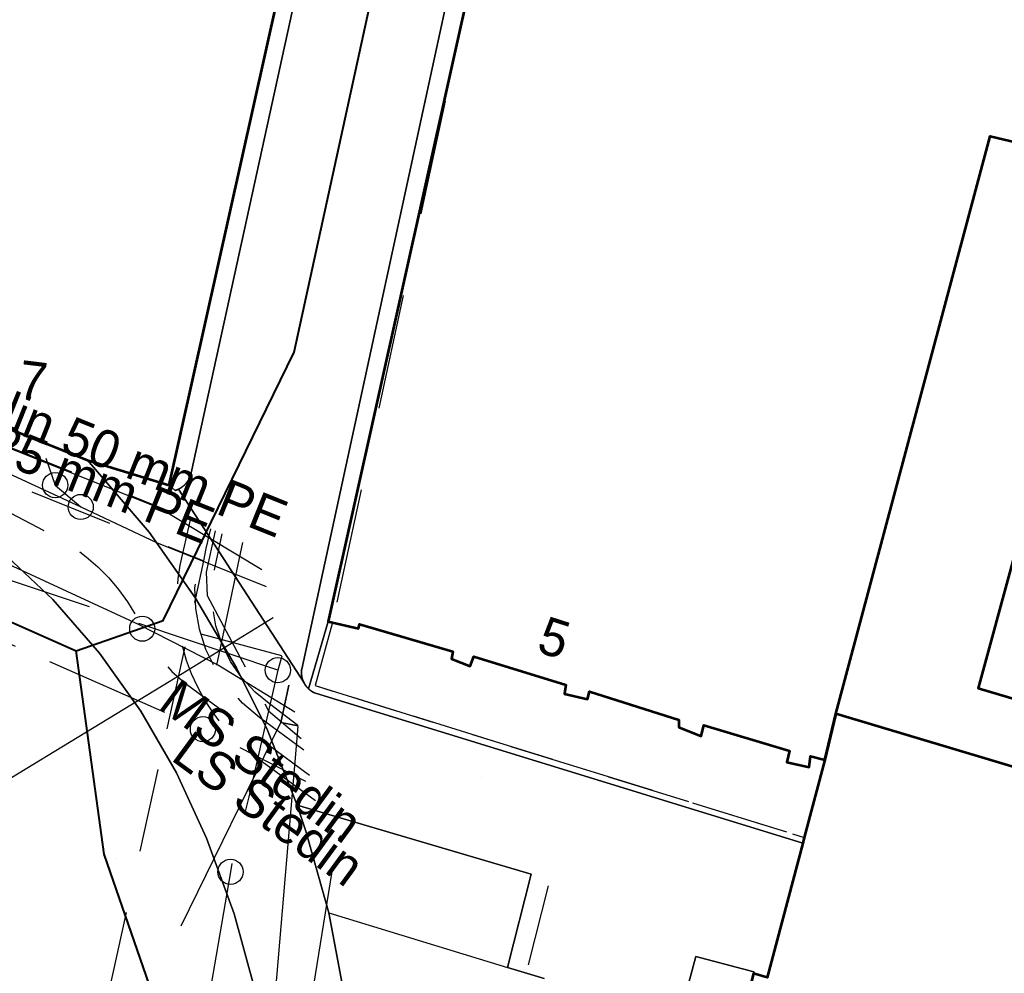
# Model space of a CAD drawing. Header units: metres. Extents: x 0 to 105485, y 0 to 425721.
# Drawn here: x 104958.32 to 104981.85, y 425333.85 to 425356.65 of the extents above; entities that cross this region are included whole.
import ezdxf
from ezdxf.enums import TextEntityAlignment as Align

# ---------------------------------------------------------------- set-up
doc = ezdxf.new("R2010")
doc.units = ezdxf.units.M
doc.header["$MEASUREMENT"] = 0
for name, pattern in [('IE-TERREINAFSCHEIDING_KUNSTMATIG-SO', [11, 4, -1, 4, -2]), ('KG-PERCEEL-SO', [19, 5.5, -4, 5.5, -4]), ('KL-GAS_LD-SO', [13, 4, -2, 4, -3]), ('KL-LS-SO', [13, 4, -2, 4, -3]), ('KL-MS-SO', [13, 4, -2, 4, -3]), ('KL-TELECOM-SO', [9, 7, -2]), ('KL-WATER-SO', [9.5, 7, -2.5]), ('RI-GWA-SO', [18.45, 6, -1.8, 1.75, -1.8, 1.75, -1.8, 1.75, -1.8])]:
    doc.linetypes.add(name, pattern=pattern)
for name, color, linetype, lineweight in [('B-OI-KL-DATA_HULPSTUK-S', 90, 'Continuous', 18), ('B-OI-KL-DATA_MANTELBUIS-G', 90, 'Continuous', 18), ('B-OI-KL-DATA_TELECOM-G', 90, 'KL-TELECOM-SO', 18), ('B-OI-KL-ET_HULPSTUK-S', 10, 'Continuous', 18), ('B-OI-KL-ET_LS-G', 190, 'KL-LS-SO', 18), ('B-OI-KL-ET_LS-T', 190, 'KL-LS-SO', 18), ('B-OI-KL-ET_MS-G', 130, 'KL-MS-SO', 18), ('B-OI-KL-ET_MS-T', 130, 'KL-MS-SO', 18), ('B-OI-KL-GAS_LD-G', 50, 'KL-GAS_LD-SO', 18), ('B-OI-KL-GAS_LD-T', 50, 'KL-GAS_LD-SO', 18), ('B-OI-KL-WATER_HULPSTUK-S', 170, 'Continuous', 18), ('B-OI-KL-WATER_TRANSPORTLEIDING-G', 170, 'KL-WATER-SO', 18), ('B-OI-RI-GWA_RIOOLLEIDING-G', 30, 'RI-GWA-SO', 18), ('B-OI-RI-GWA_RIOOLPUT-S', 30, 'Continuous', 18), ('B-XX-IE-MEUBILAIR-G', 7, 'Continuous', 18), ('B-XX-IE-TERREINAFSCHEIDING_KUNSTMATIG_HEKWERK-G', 20, 'IE-TERREINAFSCHEIDING_KUNSTMATIG-SO', 18), ('B-XX-KG-GRENS_PERCEEL-G', 150, 'KG-PERCEEL-SO', 18), ('B-XX-OG-BEBOUWING-G', 7, 'Continuous', 35), ('B-XX-OG-BEBOUWING_HUISNUMMER-T', 7, 'Continuous', 18), ('B-XX-OG-TERREIN_ERF-G', 7, 'Continuous', 18), ('B-XX-VH-GESLOTENVERHARDING_BETON-G', 10, 'Continuous', 18), ('B-XX-VH-OPENVERHARDING-G', 90, 'Continuous', 18), ('B-XX-VH-OPENVERHARDING_SIERBESTRATING-G', 90, 'Continuous', 18), ('B-XX-VH-OPENVERHARDING_STRAATBAKSTEEN-G', 90, 'Continuous', 18), ('B-XX-VH-OPENVERHARDING_TEGEL-G', 90, 'Continuous', 18), ('B-XX-VW-MARKERING-G', 7, 'Continuous', 18)]:
    doc.layers.add(name, color=color, linetype=linetype, lineweight=lineweight)
doc.layers.add('GIS-WEGVAKKEN', color=2, linetype='Continuous')

msp = doc.modelspace()

# ---------------------------------------------------------------- linework, layer by layer
at = {"layer": 'B-OI-KL-DATA_HULPSTUK-S'}
for centre in [(104959.17, 425345.52), (104959.17, 425345.52), (104959.78, 425345)]:
    msp.add_circle(centre, 0.3, dxfattribs=at)
at = {"layer": 'B-OI-KL-DATA_MANTELBUIS-G', "ltscale": 0.5, "flags": 128}
for points in [[(104899.33, 425371.72), (104900.98, 425371), (104906.94, 425368.4), (104916.6, 425364.18), (104918.8, 425363.25), (104926.62, 425359.95), (104939.84, 425353.37), (104940.24, 425353.17), (104954.65, 425347.38), (104959.78, 425345), (104961.59, 425344.15), (104964.21, 425343.1)], [(104900.96, 425371.02), (104900.98, 425371), (104901.12, 425370.86), (104906.17, 425367.3), (104908.3, 425365.8), (104916.14, 425362.75), (104926.21, 425358.19), (104939.29, 425352.31), (104961.15, 425342.2), (104963.07, 425341.22), (104964.9, 425340.1)], [(104961.66, 425344.97), (104952.2, 425348.75)], [(104958.95, 425346.17), (104959.17, 425345.52)], [(104959.17, 425345.52), (104959.78, 425345)], [(104964.11, 425343.5), (104961.66, 425344.97)], [(104964.38, 425342.35), (104961.89, 425340.82)], [(104961.89, 425340.82), (104955.92, 425337.19)], [(104961.89, 425340.82), (104955.92, 425337.19)], [(104964.75, 425340.74), (104964.56, 425339.85)], [(104962.18, 425334.99), (104964.56, 425339.85)], [(104964.56, 425339.85), (104964.98, 425339.77)], [(104962.25, 425306.06), (104962.83, 425313.58), (104963.52, 425322.6), (104964.98, 425339.75)]]:
    msp.add_lwpolyline(points, dxfattribs=at)
at = {"layer": 'B-OI-KL-DATA_TELECOM-G', "ltscale": 0.5, "flags": 128}
for points in [[(104962.99, 425344.43), (104962.78, 425343.44), (104962.8, 425342.88), (104964.27, 425340.13), (104965.05, 425339.47)], [(104962.99, 425344.43), (104962.78, 425343.44), (104962.8, 425342.88), (104964.27, 425340.13), (104965.05, 425339.47)], [(104964.97, 425339.78), (104964.32, 425340.27), (104963.95, 425340.57), (104963.63, 425340.92), (104963.36, 425341.31), (104963.16, 425341.72), (104963.01, 425342.16), (104962.93, 425342.61), (104962.92, 425343.06), (104962.98, 425343.5), (104963.16, 425344.36)], [(104964.75, 425340.74), (104964.56, 425339.85), (104964.98, 425339.77)], [(104964.75, 425340.74), (104964.56, 425339.85), (104964.98, 425339.77)], [(104964.98, 425339.77), (104964.56, 425339.85), (104964.75, 425340.74)], [(104964.75, 425340.74), (104964.56, 425339.85), (104964.98, 425339.77)], [(104964.75, 425340.74), (104964.56, 425339.85), (104964.98, 425339.77)], [(104964.75, 425340.74), (104964.56, 425339.85), (104964.98, 425339.77)], [(104964.75, 425340.74), (104964.56, 425339.85), (104964.98, 425339.77)], [(104964.75, 425340.74), (104964.56, 425339.85), (104964.98, 425339.77)], [(104964.75, 425340.74), (104964.56, 425339.85), (104964.98, 425339.77)]]:
    msp.add_lwpolyline(points, dxfattribs=at)
at = {"layer": 'B-OI-KL-ET_HULPSTUK-S'}
msp.add_circle((104961.25, 425342.09), 0.3, dxfattribs=at)
at = {"layer": 'B-OI-KL-ET_LS-G', "ltscale": 0.5, "flags": 128}
for points in [[(104910.02, 425367.14), (104910.3, 425366.82), (104910.62, 425366.52), (104910.96, 425366.24), (104911.32, 425365.99), (104911.71, 425365.77), (104912.1, 425365.59), (104923.69, 425360.66), (104940.07, 425353.68), (104946.5, 425350.44), (104955, 425346.48), (104959.31, 425344.22), (104959.62, 425344.03), (104959.91, 425343.81), (104960.19, 425343.57), (104960.45, 425343.31), (104960.68, 425343.03), (104960.9, 425342.73), (104961.09, 425342.42), (104961.25, 425342.09), (104961.44, 425341.72), (104961.68, 425341.38), (104961.96, 425341.07), (104962.28, 425340.79), (104965.25, 425338.59)], [(104965.39, 425337.98), (104964.12, 425338.91), (104963.85, 425339.12), (104963.59, 425339.35), (104963.35, 425339.59), (104963.12, 425339.85), (104962.92, 425340.12), (104962.73, 425340.41), (104962.57, 425340.71), (104962.43, 425341.01), (104962.31, 425341.33), (104962.22, 425341.65), (104962.15, 425341.97), (104962.1, 425342.3), (104962.08, 425342.63), (104962.08, 425342.96), (104962.11, 425343.28), (104962.16, 425343.61), (104962.4, 425344.69)]]:
    msp.add_lwpolyline(points, dxfattribs=at)
at = {"layer": 'B-OI-KL-ET_MS-G', "ltscale": 0.5, "flags": 128}
msp.add_lwpolyline([(104965.11, 425339.19), (104964.05, 425339.97), (104963.65, 425340.31), (104963.29, 425340.7), (104963, 425341.13), (104962.77, 425341.59), (104962.62, 425342.08), (104962.53, 425342.57), (104962.51, 425343.07), (104962.58, 425343.57), (104962.78, 425344.52)], dxfattribs=at)
at = {"layer": 'B-OI-KL-GAS_LD-G', "ltscale": 0.5, "flags": 128}
for points in [[(104951.19, 425349.49), (104950.79, 425348.5), (104962.72, 425343.71)], [(104955.14, 425347.8), (104955.08, 425347.64), (104961.92, 425344.89)], [(104962.78, 425344.01), (104962.89, 425344.48)], [(104962.51, 425342.72), (104962.72, 425343.71), (104962.78, 425344.01)], [(104951.44, 425292.33), (104955.06, 425308.81), (104955.4, 425310.35), (104955.71, 425311.77), (104956.02, 425313.17), (104956.3, 425314.44), (104956.74, 425316.46), (104957.29, 425318.98), (104957.5, 425319.94), (104960.11, 425331.79), (104960.28, 425332.59), (104962.36, 425342.04), (104962.51, 425342.72)], [(104964.59, 425341.44), (104962.36, 425342.04)]]:
    msp.add_lwpolyline(points, dxfattribs=at)
at = {"layer": 'B-OI-KL-WATER_HULPSTUK-S'}
for centre in [(104964.49, 425341.1), (104963.36, 425336.28)]:
    msp.add_circle(centre, 0.3, dxfattribs=at)
at = {"layer": 'B-OI-KL-WATER_TRANSPORTLEIDING-G', "ltscale": 0.5, "flags": 128}
for points in [[(104964.49, 425341.1), (104957.31, 425343.51), (104955.79, 425344.01), (104946.48, 425348.16), (104946.39, 425348.2), (104946.21, 425348.28), (104932.28, 425354.49), (104931.15, 425355), (104921.63, 425359.23), (104917.03, 425361.29), (104911.18, 425363.9)], [(104964.59, 425341.43), (104964.49, 425341.1)], [(104964.49, 425341.1), (104963.8, 425338.07), (104963.42, 425336.62), (104963.36, 425336.28), (104962.06, 425328.75), (104961.74, 425326.25), (104960.5, 425316.82), (104958.98, 425305.32), (104957.45, 425294.77), (104957.22, 425292.89)]]:
    msp.add_lwpolyline(points, dxfattribs=at)
at = {"layer": 'B-OI-RI-GWA_RIOOLLEIDING-G', "ltscale": 0.5, "flags": 128}
for points in [[(104961.79, 425340.09), (104932.44, 425353.04)], [(104963.65, 425344.15), (104962.91, 425340.67)], [(104965.16, 425338.44), (104963.59, 425339.24)], [(104965.78, 425336.29), (104958.62, 425291.6)]]:
    msp.add_lwpolyline(points, dxfattribs=at)
at = {"layer": 'B-OI-RI-GWA_RIOOLPUT-S'}
msp.add_circle((104962.7, 425339.69), 0.3, dxfattribs=at)
at = {"layer": 'B-XX-IE-MEUBILAIR-G', "color": 0, "true_color": 0x604a38}
for points in [[(104964.759, 425348.262, 2.794), (104964.759, 425348.262, 5.794)], [(104959.571, 425346.198, 2.886), (104959.571, 425346.198, 4.386)], [(104963.156, 425344.78, 2.857), (104963.156, 425344.78, 4.357)], [(104962.698, 425339.694, 2.927), (104962.698, 425339.694, 4.427)], [(104964.937, 425339.5, 2.889), (104964.937, 425339.5, 5.889)], [(104969.366, 425338.523, 2.889), (104969.366, 425338.523, 4.389)], [(104966.054, 425337.987, 2.898), (104966.054, 425337.987, 4.398)], [(104960.61, 425336.599, 3.074), (104960.61, 425336.599, 4.574)], [(104970.959, 425335.946, 2.928), (104970.959, 425335.946, 5.928)], [(104970.485, 425334.057, 2.979), (104970.485, 425334.057, 5.979)]]:
    msp.add_polyline3d(points, dxfattribs=at)
at = {"layer": 'B-XX-IE-TERREINAFSCHEIDING_KUNSTMATIG_HEKWERK-G', "ltscale": 0.5, "flags": 128}
for points in [[(104965.796, 425342.238), (104965.387, 425340.729), (104977.071, 425337.102)], [(104970.485, 425334.057), (104970.959, 425335.946)]]:
    msp.add_lwpolyline(points, dxfattribs=at)
at = {"layer": 'B-XX-IE-TERREINAFSCHEIDING_KUNSTMATIG_HEKWERK-G', "color": 0, "ltscale": 0.5, "true_color": 0x8c7868}
for points in [[(104965.796, 425342.238, 2.921), (104965.387, 425340.729, 2.917), (104967.724, 425340.004, 2.911), (104970.061, 425339.278, 2.897), (104972.397, 425338.553, 2.902), (104974.734, 425337.827, 2.914), (104977.071, 425337.102, 2.902)], [(104970.485, 425334.057, 2.979), (104970.959, 425335.946, 2.928)]]:
    msp.add_polyline3d(points, dxfattribs=at)
at = {"layer": 'B-XX-KG-GRENS_PERCEEL-G', "ltscale": 0.5, "flags": 128}
for points in [[(104954.947, 425348.125), (104959.941, 425346.118), (104961.894, 425345.519), (104965.923, 425363.611), (104969.679, 425381.14)], [(104970.499, 425363.98), (104965.796, 425342.238), (104966.421, 425342.092), (104966.445, 425342.196), (104968.671, 425341.547), (104968.64, 425341.369), (104969.086, 425341.191), (104969.176, 425341.423), (104971.373, 425340.745), (104971.341, 425340.537), (104971.894, 425340.408), (104971.937, 425340.59), (104974.074, 425339.913), (104974.072, 425339.734), (104974.605, 425339.52), (104974.668, 425339.788), (104976.716, 425339.171), (104976.654, 425338.903), (104977.188, 425338.779), (104977.221, 425339.046), (104977.563, 425338.955)], [(104977.827, 425340.052), (104981.514, 425353.86), (104988.111, 425352.468)], [(104977.563, 425338.955), (104977.827, 425340.052)], [(104977.563, 425338.955), (104976.183, 425333.757), (104975.856, 425333.85), (104973.777, 425325.713), (104972.245, 425324.478), (104972.097, 425324.569), (104971.417, 425322.194), (104971.744, 425322.071), (104972.441, 425320.367), (104972.348, 425320.01)]]:
    msp.add_lwpolyline(points, dxfattribs=at)
at = {"layer": 'B-XX-OG-BEBOUWING-G', "ltscale": 0.5}
msp.add_lwpolyline([(104960.562, 425381.283), (104954.947, 425348.125), (104959.941, 425346.118), (104961.894, 425345.519), (104965.923, 425363.611), (104969.679, 425381.14), (104963.523, 425381.889), (104963.424, 425380.967)], close=True, dxfattribs=at)
for points in [[(104969.763, 425360.563), (104965.695, 425342.262), (104965.796, 425342.238), (104966.421, 425342.092), (104966.445, 425342.196), (104968.671, 425341.547), (104968.64, 425341.369), (104969.088, 425341.195), (104969.176, 425341.423), (104971.373, 425340.745), (104971.341, 425340.537), (104971.894, 425340.408), (104971.937, 425340.59), (104974.074, 425339.913), (104974.072, 425339.734), (104974.605, 425339.52), (104974.668, 425339.788), (104976.716, 425339.171), (104976.654, 425338.903), (104977.188, 425338.779), (104977.221, 425339.046), (104977.563, 425338.955), (104977.827, 425340.052), (104981.514, 425353.86), (104986.111, 425352.767)], [(104982.895, 425346.779), (104981.228, 425340.672), (104982.89, 425340.178)], [(104982.487, 425338.664), (104977.827, 425340.052), (104977.563, 425338.955), (104977.071, 425337.102), (104977.035, 425336.965), (104976.183, 425333.757), (104975.856, 425333.85), (104973.777, 425325.713), (104972.245, 425324.478), (104972.097, 425324.569), (104971.417, 425322.194), (104971.744, 425322.071), (104972.441, 425320.367), (104972.357, 425320.045), (104972.348, 425320.01), (104979.264, 425317.973), (104979.552, 425317.888), (104979.778, 425318.652), (104983.579, 425317.69)]]:
    msp.add_lwpolyline(points, dxfattribs=at)
at = {"layer": 'B-XX-OG-TERREIN_ERF-G', "ltscale": 0.5}
for points in [[(104986.111, 425352.767), (104981.514, 425353.86), (104977.827, 425340.052), (104982.487, 425338.664)], [(104982.89, 425340.178), (104981.228, 425340.672), (104982.895, 425346.779)]]:
    msp.add_lwpolyline(points, dxfattribs=at)
at = {"layer": 'B-XX-VH-GESLOTENVERHARDING_BETON-G', "ltscale": 0.5}
msp.add_lwpolyline([(104975.856, 425333.85), (104975.866, 425333.89), (104974.478, 425334.256), (104972.923, 425328.431), (104972.808, 425328.333), (104972.315, 425326.5), (104972.382, 425326.38), (104970.82, 425320.452), (104972.357, 425320.045), (104972.441, 425320.367), (104971.744, 425322.071), (104971.417, 425322.194), (104972.097, 425324.569), (104972.245, 425324.478), (104973.777, 425325.713)], close=True, dxfattribs=at)
at = {"layer": 'B-XX-VH-OPENVERHARDING-G', "ltscale": 0.5}
for points in [[(104965.923, 425363.611), (104961.894, 425345.519), (104962.041, 425345.395), (104962.041, 425345.395), (104962.042, 425345.395), (104962.043, 425345.395), (104962.043, 425345.396), (104962.044, 425345.396), (104962.045, 425345.396), (104962.046, 425345.397), (104962.047, 425345.397), (104962.048, 425345.397), (104962.048, 425345.397), (104962.049, 425345.398), (104962.05, 425345.398), (104962.051, 425345.398), (104962.052, 425345.398), (104962.053, 425345.399), (104962.053, 425345.399), (104962.054, 425345.399), (104962.055, 425345.399), (104962.056, 425345.4), (104962.057, 425345.4), (104962.057, 425345.4), (104962.058, 425345.401), (104962.059, 425345.401), (104962.06, 425345.401), (104962.061, 425345.401), (104962.062, 425345.402), (104962.062, 425345.402), (104962.063, 425345.402), (104962.064, 425345.403), (104962.065, 425345.403), (104962.066, 425345.403), (104962.066, 425345.403), (104962.067, 425345.404), (104962.068, 425345.404), (104962.069, 425345.404), (104962.07, 425345.405), (104962.07, 425345.405), (104962.071, 425345.405), (104962.072, 425345.405), (104962.073, 425345.406), (104962.074, 425345.406), (104962.074, 425345.406), (104962.075, 425345.407), (104962.076, 425345.407), (104962.077, 425345.407), (104962.078, 425345.408), (104962.078, 425345.408), (104962.079, 425345.408), (104962.08, 425345.409), (104962.081, 425345.409), (104962.082, 425345.409), (104962.082, 425345.41), (104962.083, 425345.41), (104962.084, 425345.41), (104962.085, 425345.411), (104962.086, 425345.411), (104962.086, 425345.411), (104962.087, 425345.412), (104962.088, 425345.412), (104962.089, 425345.412), (104962.09, 425345.413), (104962.09, 425345.413), (104962.091, 425345.413), (104962.092, 425345.414), (104962.093, 425345.414), (104962.094, 425345.414), (104962.094, 425345.415), (104962.095, 425345.415), (104962.096, 425345.415), (104962.097, 425345.416), (104962.098, 425345.416), (104962.098, 425345.416), (104962.099, 425345.417), (104962.1, 425345.417), (104962.101, 425345.417), (104962.101, 425345.418), (104962.102, 425345.418), (104962.103, 425345.419), (104962.104, 425345.419), (104962.105, 425345.419), (104962.105, 425345.42), (104962.106, 425345.42), (104962.107, 425345.42), (104962.108, 425345.421), (104962.108, 425345.421), (104962.109, 425345.422), (104962.11, 425345.422), (104962.111, 425345.422), (104962.112, 425345.423), (104962.112, 425345.423), (104962.113, 425345.423), (104962.114, 425345.424), (104962.115, 425345.424), (104962.115, 425345.425), (104962.116, 425345.425), (104962.117, 425345.425), (104962.118, 425345.426), (104962.118, 425345.426), (104962.119, 425345.427), (104962.12, 425345.427), (104962.12, 425345.427), (104962.125, 425345.429), (104962.129, 425345.432), (104962.134, 425345.434), (104962.138, 425345.436), (104962.143, 425345.439), (104962.147, 425345.441), (104962.151, 425345.444), (104962.156, 425345.447), (104962.16, 425345.449), (104962.164, 425345.452), (104962.169, 425345.454), (104962.173, 425345.457), (104962.177, 425345.46), (104962.182, 425345.463), (104962.186, 425345.466), (104962.19, 425345.469), (104962.194, 425345.471), (104962.198, 425345.474), (104962.202, 425345.477), (104962.207, 425345.48), (104962.211, 425345.484), (104962.215, 425345.487), (104962.219, 425345.49), (104962.223, 425345.493), (104962.227, 425345.496), (104962.23, 425345.499), (104962.234, 425345.503), (104962.238, 425345.506), (104962.242, 425345.509), (104962.246, 425345.513), (104962.25, 425345.516), (104962.253, 425345.52), (104962.257, 425345.523), (104962.261, 425345.527), (104962.264, 425345.53), (104962.268, 425345.534), (104962.271, 425345.538), (104962.275, 425345.541), (104962.279, 425345.545), (104962.282, 425345.549), (104962.285, 425345.552), (104962.289, 425345.556), (104962.292, 425345.56), (104962.296, 425345.564), (104962.299, 425345.568), (104962.302, 425345.572), (104962.305, 425345.576), (104962.309, 425345.58), (104962.312, 425345.583), (104962.315, 425345.588), (104962.318, 425345.592), (104962.321, 425345.596), (104962.324, 425345.6), (104962.327, 425345.604), (104962.33, 425345.608), (104962.333, 425345.612), (104962.336, 425345.616), (104962.338, 425345.621), (104962.341, 425345.625), (104962.344, 425345.629), (104962.347, 425345.634), (104962.349, 425345.638), (104962.352, 425345.642), (104962.355, 425345.647), (104962.357, 425345.651), (104962.36, 425345.655), (104962.362, 425345.66), (104962.365, 425345.664), (104962.367, 425345.669), (104962.369, 425345.673), (104962.372, 425345.678), (104962.374, 425345.682), (104962.376, 425345.687), (104962.378, 425345.692), (104962.38, 425345.696), (104962.383, 425345.701), (104962.385, 425345.706), (104962.387, 425345.71), (104962.389, 425345.715), (104962.391, 425345.72), (104962.392, 425345.724), (104962.394, 425345.729), (104962.396, 425345.734), (104962.398, 425345.739), (104962.4, 425345.743), (104962.401, 425345.748), (104962.403, 425345.753), (104962.404, 425345.758), (104962.406, 425345.763), (104962.407, 425345.768), (104962.409, 425345.773), (104962.41, 425345.777), (104962.412, 425345.782), (104962.413, 425345.787), (104962.414, 425345.792), (104962.416, 425345.797), (104962.417, 425345.802), (104962.418, 425345.807), (104962.419, 425345.812), (104962.419, 425345.812), (104967.447, 425368.777)], [(104967.447, 425368.777), (104962.419, 425345.812), (104962.419, 425345.812), (104962.418, 425345.807), (104962.417, 425345.802), (104962.416, 425345.797), (104962.414, 425345.792), (104962.413, 425345.787), (104962.412, 425345.782), (104962.41, 425345.777), (104962.409, 425345.773), (104962.407, 425345.768), (104962.406, 425345.763), (104962.404, 425345.758), (104962.403, 425345.753), (104962.401, 425345.748), (104962.4, 425345.743), (104962.398, 425345.739), (104962.396, 425345.734), (104962.394, 425345.729), (104962.392, 425345.724), (104962.391, 425345.72), (104962.389, 425345.715), (104962.387, 425345.71), (104962.385, 425345.706), (104962.383, 425345.701), (104962.38, 425345.696), (104962.378, 425345.692), (104962.376, 425345.687), (104962.374, 425345.682), (104962.372, 425345.678), (104962.369, 425345.673), (104962.367, 425345.669), (104962.365, 425345.664), (104962.362, 425345.66), (104962.36, 425345.655), (104962.357, 425345.651), (104962.355, 425345.647), (104962.352, 425345.642), (104962.349, 425345.638), (104962.347, 425345.634), (104962.344, 425345.629), (104962.341, 425345.625), (104962.338, 425345.621), (104962.336, 425345.616), (104962.333, 425345.612), (104962.33, 425345.608), (104962.327, 425345.604), (104962.324, 425345.6), (104962.321, 425345.596), (104962.318, 425345.592), (104962.315, 425345.588), (104962.312, 425345.583), (104962.309, 425345.58), (104962.305, 425345.576), (104962.302, 425345.572), (104962.299, 425345.568), (104962.296, 425345.564), (104962.292, 425345.56), (104962.289, 425345.556), (104962.285, 425345.552), (104962.282, 425345.549), (104962.279, 425345.545), (104962.275, 425345.541), (104962.271, 425345.538), (104962.268, 425345.534), (104962.264, 425345.53), (104962.261, 425345.527), (104962.257, 425345.523), (104962.253, 425345.52), (104962.25, 425345.516), (104962.246, 425345.513), (104962.242, 425345.509), (104962.238, 425345.506), (104962.234, 425345.503), (104962.23, 425345.499), (104962.227, 425345.496), (104962.223, 425345.493), (104962.219, 425345.49), (104962.215, 425345.487), (104962.211, 425345.484), (104962.207, 425345.48), (104962.202, 425345.477), (104962.198, 425345.474), (104962.194, 425345.471), (104962.19, 425345.469), (104962.186, 425345.466), (104962.182, 425345.463), (104962.177, 425345.46), (104962.173, 425345.457), (104962.169, 425345.454), (104962.164, 425345.452), (104962.16, 425345.449), (104962.156, 425345.447), (104962.151, 425345.444), (104962.147, 425345.441), (104962.143, 425345.439), (104962.138, 425345.436), (104962.134, 425345.434), (104962.129, 425345.432), (104962.125, 425345.429), (104962.12, 425345.427), (104962.12, 425345.427), (104965.117, 425340.797), (104965.117, 425340.797), (104965.115, 425340.8), (104965.114, 425340.803), (104965.112, 425340.806), (104965.111, 425340.809), (104965.109, 425340.812), (104965.108, 425340.815), (104965.106, 425340.818), (104965.105, 425340.821), (104965.103, 425340.824), (104965.102, 425340.827), (104965.101, 425340.831), (104965.099, 425340.834), (104965.098, 425340.837), (104965.097, 425340.84), (104965.095, 425340.843), (104965.094, 425340.846), (104965.093, 425340.849), (104965.092, 425340.852), (104965.09, 425340.856), (104965.089, 425340.859), (104965.088, 425340.862), (104965.087, 425340.865), (104965.086, 425340.868), (104965.085, 425340.871), (104965.083, 425340.875), (104965.082, 425340.878), (104965.081, 425340.881), (104965.08, 425340.884), (104965.079, 425340.888), (104965.078, 425340.891), (104965.077, 425340.894), (104965.076, 425340.897), (104965.075, 425340.901), (104965.074, 425340.904), (104965.074, 425340.907), (104965.073, 425340.91), (104965.072, 425340.914), (104965.071, 425340.917), (104965.07, 425340.92), (104965.069, 425340.923), (104965.069, 425340.927), (104965.068, 425340.93), (104965.067, 425340.933), (104965.066, 425340.937), (104965.066, 425340.94), (104965.065, 425340.943), (104965.065, 425340.947), (104965.064, 425340.95), (104965.063, 425340.953), (104965.063, 425340.957), (104965.062, 425340.96), (104965.062, 425340.963), (104965.061, 425340.967), (104965.061, 425340.97), (104965.06, 425340.973), (104965.06, 425340.977), (104965.059, 425340.98), (104965.059, 425340.984), (104965.059, 425340.987), (104965.058, 425340.99), (104965.058, 425340.994), (104965.057, 425340.997), (104965.057, 425341), (104965.057, 425341.004), (104965.057, 425341.007), (104965.056, 425341.011), (104965.056, 425341.014), (104965.056, 425341.017), (104965.056, 425341.021), (104965.056, 425341.024), (104965.056, 425341.027), (104965.056, 425341.031), (104965.055, 425341.034), (104965.055, 425341.038), (104965.055, 425341.041), (104965.055, 425341.044), (104965.055, 425341.048), (104965.055, 425341.051), (104965.055, 425341.055), (104965.055, 425341.058), (104965.056, 425341.061), (104965.056, 425341.065), (104965.056, 425341.068), (104965.056, 425341.071), (104965.056, 425341.075), (104965.056, 425341.078), (104965.057, 425341.082), (104965.057, 425341.085), (104965.057, 425341.088), (104965.057, 425341.092), (104965.058, 425341.095), (104965.058, 425341.098), (104965.058, 425341.102), (104965.059, 425341.105), (104965.059, 425341.109), (104965.06, 425341.112), (104965.06, 425341.115), (104965.061, 425341.119), (104965.061, 425341.122), (104965.061, 425341.122), (104969.238, 425360.367)], [(104969.238, 425360.367), (104965.061, 425341.122), (104965.061, 425341.122), (104965.061, 425341.119), (104965.06, 425341.115), (104965.06, 425341.112), (104965.059, 425341.109), (104965.059, 425341.105), (104965.058, 425341.102), (104965.058, 425341.098), (104965.058, 425341.095), (104965.057, 425341.092), (104965.057, 425341.088), (104965.057, 425341.085), (104965.057, 425341.082), (104965.056, 425341.078), (104965.056, 425341.075), (104965.056, 425341.071), (104965.056, 425341.068), (104965.056, 425341.065), (104965.056, 425341.061), (104965.055, 425341.058), (104965.055, 425341.055), (104965.055, 425341.051), (104965.055, 425341.048), (104965.055, 425341.044), (104965.055, 425341.041), (104965.055, 425341.038), (104965.055, 425341.034), (104965.056, 425341.031), (104965.056, 425341.027), (104965.056, 425341.024), (104965.056, 425341.021), (104965.056, 425341.017), (104965.056, 425341.014), (104965.056, 425341.011), (104965.057, 425341.007), (104965.057, 425341.004), (104965.057, 425341), (104965.057, 425340.997), (104965.058, 425340.994), (104965.058, 425340.99), (104965.059, 425340.987), (104965.059, 425340.984), (104965.059, 425340.98), (104965.06, 425340.977), (104965.06, 425340.973), (104965.061, 425340.97), (104965.061, 425340.967), (104965.062, 425340.963), (104965.062, 425340.96), (104965.063, 425340.957), (104965.063, 425340.953), (104965.064, 425340.95), (104965.065, 425340.947), (104965.065, 425340.943), (104965.066, 425340.94), (104965.066, 425340.937), (104965.067, 425340.933), (104965.068, 425340.93), (104965.069, 425340.927), (104965.069, 425340.923), (104965.07, 425340.92), (104965.071, 425340.917), (104965.072, 425340.914), (104965.073, 425340.91), (104965.074, 425340.907), (104965.074, 425340.904), (104965.075, 425340.901), (104965.076, 425340.897), (104965.077, 425340.894), (104965.078, 425340.891), (104965.079, 425340.888), (104965.08, 425340.884), (104965.081, 425340.881), (104965.082, 425340.878), (104965.083, 425340.875), (104965.085, 425340.871), (104965.086, 425340.868), (104965.087, 425340.865), (104965.088, 425340.862), (104965.089, 425340.859), (104965.09, 425340.856), (104965.092, 425340.852), (104965.093, 425340.849), (104965.094, 425340.846), (104965.095, 425340.843), (104965.097, 425340.84), (104965.098, 425340.837), (104965.099, 425340.834), (104965.101, 425340.831), (104965.102, 425340.827), (104965.103, 425340.824), (104965.105, 425340.821), (104965.106, 425340.818), (104965.108, 425340.815), (104965.109, 425340.812), (104965.111, 425340.809), (104965.112, 425340.806), (104965.114, 425340.803), (104965.115, 425340.8), (104965.117, 425340.797), (104965.117, 425340.797), (104965.118, 425340.795), (104965.119, 425340.794), (104965.12, 425340.792), (104965.12, 425340.791), (104965.121, 425340.789), (104965.122, 425340.787), (104965.123, 425340.786), (104965.124, 425340.784), (104965.125, 425340.783), (104965.126, 425340.781), (104965.126, 425340.78), (104965.127, 425340.778), (104965.128, 425340.776), (104965.129, 425340.775), (104965.13, 425340.773), (104965.131, 425340.772), (104965.132, 425340.77), (104965.133, 425340.769), (104965.134, 425340.767), (104965.135, 425340.766), (104965.135, 425340.764), (104965.136, 425340.763), (104965.137, 425340.761), (104965.138, 425340.759), (104965.139, 425340.758), (104965.14, 425340.756), (104965.141, 425340.755), (104965.142, 425340.753), (104965.143, 425340.752), (104965.144, 425340.75), (104965.145, 425340.749), (104965.146, 425340.747), (104965.147, 425340.746), (104965.148, 425340.744), (104965.149, 425340.743), (104965.15, 425340.741), (104965.151, 425340.74), (104965.152, 425340.738), (104965.153, 425340.737), (104965.154, 425340.735), (104965.155, 425340.734), (104965.156, 425340.733), (104965.157, 425340.731), (104965.158, 425340.73), (104965.159, 425340.728), (104965.16, 425340.727), (104965.161, 425340.725), (104965.163, 425340.724), (104965.164, 425340.722), (104965.165, 425340.721), (104965.166, 425340.719), (104965.167, 425340.718), (104965.168, 425340.717), (104965.169, 425340.715), (104965.17, 425340.714), (104965.171, 425340.712), (104965.172, 425340.711), (104965.173, 425340.71), (104965.175, 425340.708), (104965.176, 425340.707), (104965.177, 425340.705), (104965.178, 425340.704), (104965.179, 425340.703), (104965.18, 425340.701), (104965.181, 425340.7), (104965.183, 425340.698), (104965.184, 425340.697), (104965.185, 425340.696), (104965.186, 425340.694), (104965.187, 425340.693), (104965.188, 425340.692), (104965.19, 425340.69), (104965.191, 425340.689), (104965.192, 425340.687), (104965.193, 425340.686), (104965.194, 425340.685), (104965.195, 425340.683), (104965.197, 425340.682), (104965.198, 425340.681), (104965.199, 425340.679), (104965.2, 425340.678), (104965.202, 425340.677), (104965.203, 425340.675), (104965.204, 425340.674), (104965.205, 425340.673), (104965.206, 425340.672), (104965.208, 425340.67), (104965.209, 425340.669), (104965.21, 425340.668), (104965.211, 425340.666), (104965.213, 425340.665), (104965.214, 425340.664), (104965.215, 425340.663), (104965.217, 425340.661), (104965.218, 425340.66), (104965.219, 425340.659), (104965.22, 425340.657), (104965.222, 425340.656), (104965.223, 425340.655), (104965.223, 425340.655), (104965.695, 425342.262), (104969.763, 425360.563)], [(104976.183, 425333.757), (104977.035, 425336.965), (104965.369, 425340.557), (104965.369, 425340.557), (104965.367, 425340.558), (104965.366, 425340.558), (104965.364, 425340.559), (104965.363, 425340.56), (104965.361, 425340.561), (104965.359, 425340.562), (104965.358, 425340.562), (104965.356, 425340.563), (104965.354, 425340.564), (104965.353, 425340.565), (104965.351, 425340.565), (104965.35, 425340.566), (104965.348, 425340.567), (104965.347, 425340.568), (104965.345, 425340.569), (104965.343, 425340.57), (104965.342, 425340.57), (104965.34, 425340.571), (104965.339, 425340.572), (104965.337, 425340.573), (104965.335, 425340.574), (104965.334, 425340.575), (104965.332, 425340.575), (104965.331, 425340.576), (104965.329, 425340.577), (104965.328, 425340.578), (104965.326, 425340.579), (104965.325, 425340.58), (104965.323, 425340.581), (104965.321, 425340.582), (104965.32, 425340.582), (104965.318, 425340.583), (104965.317, 425340.584), (104965.315, 425340.585), (104965.314, 425340.586), (104965.312, 425340.587), (104965.311, 425340.588), (104965.309, 425340.589), (104965.308, 425340.59), (104965.306, 425340.591), (104965.305, 425340.592), (104965.303, 425340.593), (104965.302, 425340.594), (104965.3, 425340.595), (104965.299, 425340.596), (104965.297, 425340.597), (104965.296, 425340.598), (104965.294, 425340.599), (104965.293, 425340.6), (104965.291, 425340.601), (104965.29, 425340.602), (104965.288, 425340.603), (104965.287, 425340.604), (104965.285, 425340.605), (104965.284, 425340.606), (104965.282, 425340.607), (104965.281, 425340.608), (104965.28, 425340.609), (104965.278, 425340.61), (104965.277, 425340.611), (104965.275, 425340.612), (104965.274, 425340.613), (104965.272, 425340.614), (104965.271, 425340.615), (104965.269, 425340.616), (104965.268, 425340.617), (104965.267, 425340.618), (104965.265, 425340.619), (104965.264, 425340.62), (104965.262, 425340.621), (104965.261, 425340.623), (104965.26, 425340.624), (104965.258, 425340.625), (104965.257, 425340.626), (104965.255, 425340.627), (104965.254, 425340.628), (104965.253, 425340.629), (104965.251, 425340.63), (104965.25, 425340.631), (104965.248, 425340.633), (104965.247, 425340.634), (104965.246, 425340.635), (104965.244, 425340.636), (104965.243, 425340.637), (104965.242, 425340.638), (104965.24, 425340.639), (104965.239, 425340.641), (104965.238, 425340.642), (104965.236, 425340.643), (104965.235, 425340.644), (104965.234, 425340.645), (104965.232, 425340.647), (104965.231, 425340.648), (104965.23, 425340.649), (104965.228, 425340.65), (104965.227, 425340.651), (104965.226, 425340.653), (104965.224, 425340.654), (104965.223, 425340.655), (104965.223, 425340.655), (104965.222, 425340.656), (104965.22, 425340.657), (104965.219, 425340.659), (104965.218, 425340.66), (104965.217, 425340.661), (104965.215, 425340.663), (104965.214, 425340.664), (104965.213, 425340.665), (104965.211, 425340.666), (104965.21, 425340.668), (104965.209, 425340.669), (104965.208, 425340.67), (104965.206, 425340.672), (104965.205, 425340.673), (104965.204, 425340.674), (104965.203, 425340.675), (104965.202, 425340.677), (104965.2, 425340.678), (104965.199, 425340.679), (104965.198, 425340.681), (104965.197, 425340.682), (104965.195, 425340.683), (104965.194, 425340.685), (104965.193, 425340.686), (104965.192, 425340.687), (104965.191, 425340.689), (104965.19, 425340.69), (104965.188, 425340.692), (104965.187, 425340.693), (104965.186, 425340.694), (104965.185, 425340.696), (104965.184, 425340.697), (104965.183, 425340.698), (104965.181, 425340.7), (104965.18, 425340.701), (104965.179, 425340.703), (104965.178, 425340.704), (104965.177, 425340.705), (104965.176, 425340.707), (104965.175, 425340.708), (104965.173, 425340.71), (104965.172, 425340.711), (104965.171, 425340.712), (104965.17, 425340.714), (104965.169, 425340.715), (104965.168, 425340.717), (104965.167, 425340.718), (104965.166, 425340.719), (104965.165, 425340.721), (104965.164, 425340.722), (104965.163, 425340.724), (104965.161, 425340.725), (104965.16, 425340.727), (104965.159, 425340.728), (104965.158, 425340.73), (104965.157, 425340.731), (104965.156, 425340.733), (104965.155, 425340.734), (104965.154, 425340.735), (104965.153, 425340.737), (104965.152, 425340.738), (104965.151, 425340.74), (104965.15, 425340.741), (104965.149, 425340.743), (104965.148, 425340.744), (104965.147, 425340.746), (104965.146, 425340.747), (104965.145, 425340.749), (104965.144, 425340.75), (104965.143, 425340.752), (104965.142, 425340.753), (104965.141, 425340.755), (104965.14, 425340.756), (104965.139, 425340.758), (104965.138, 425340.759), (104965.137, 425340.761), (104965.136, 425340.763), (104965.135, 425340.764), (104965.135, 425340.766), (104965.134, 425340.767), (104965.133, 425340.769), (104965.132, 425340.77), (104965.131, 425340.772), (104965.13, 425340.773), (104965.129, 425340.775), (104965.128, 425340.776), (104965.127, 425340.778), (104965.126, 425340.78), (104965.126, 425340.781), (104965.125, 425340.783), (104965.124, 425340.784), (104965.123, 425340.786), (104965.122, 425340.787), (104965.121, 425340.789), (104965.12, 425340.791), (104965.12, 425340.792), (104965.119, 425340.794), (104965.118, 425340.795), (104965.117, 425340.797), (104965.117, 425340.797), (104962.12, 425345.427), (104962.12, 425345.427), (104962.119, 425345.427), (104962.118, 425345.426), (104962.118, 425345.426), (104962.117, 425345.425), (104962.116, 425345.425), (104962.115, 425345.425), (104962.115, 425345.424), (104962.114, 425345.424), (104962.113, 425345.423), (104962.112, 425345.423), (104962.112, 425345.423), (104962.111, 425345.422), (104962.11, 425345.422), (104962.109, 425345.422), (104962.108, 425345.421), (104962.108, 425345.421), (104962.107, 425345.42), (104962.106, 425345.42), (104962.105, 425345.42), (104962.105, 425345.419), (104962.104, 425345.419), (104962.103, 425345.419), (104962.102, 425345.418), (104962.101, 425345.418), (104962.101, 425345.417), (104962.1, 425345.417), (104962.099, 425345.417), (104962.098, 425345.416), (104962.098, 425345.416), (104962.097, 425345.416), (104962.096, 425345.415), (104962.095, 425345.415), (104962.094, 425345.415), (104962.094, 425345.414), (104962.093, 425345.414), (104962.092, 425345.414), (104962.091, 425345.413), (104962.09, 425345.413), (104962.09, 425345.413), (104962.089, 425345.412), (104962.088, 425345.412), (104962.087, 425345.412), (104962.086, 425345.411), (104962.086, 425345.411), (104962.085, 425345.411), (104962.084, 425345.41), (104962.083, 425345.41), (104962.082, 425345.41), (104962.082, 425345.409), (104962.081, 425345.409), (104962.08, 425345.409), (104962.079, 425345.408), (104962.078, 425345.408), (104962.078, 425345.408), (104962.077, 425345.407), (104962.076, 425345.407), (104962.075, 425345.407), (104962.074, 425345.406), (104962.074, 425345.406), (104962.073, 425345.406), (104962.072, 425345.405), (104962.071, 425345.405), (104962.07, 425345.405), (104962.07, 425345.405), (104962.069, 425345.404), (104962.068, 425345.404), (104962.067, 425345.404), (104962.066, 425345.403), (104962.066, 425345.403), (104962.065, 425345.403), (104962.064, 425345.403), (104962.063, 425345.402), (104962.062, 425345.402), (104962.062, 425345.402), (104962.061, 425345.401), (104962.06, 425345.401), (104962.059, 425345.401), (104962.058, 425345.401), (104962.057, 425345.4), (104962.057, 425345.4), (104962.056, 425345.4), (104962.055, 425345.399), (104962.054, 425345.399), (104962.053, 425345.399), (104962.053, 425345.399), (104962.052, 425345.398), (104962.051, 425345.398), (104962.05, 425345.398), (104962.049, 425345.398), (104962.048, 425345.397), (104962.048, 425345.397), (104962.047, 425345.397), (104962.046, 425345.397), (104962.045, 425345.396), (104962.044, 425345.396), (104962.043, 425345.396), (104962.043, 425345.395), (104962.042, 425345.395), (104962.041, 425345.395), (104962.041, 425345.395), (104961.894, 425345.519), (104959.941, 425346.118), (104961.412, 425344.394), (104962.527, 425342.82), (104963.507, 425341.159), (104964.241, 425339.662), (104964.954, 425337.87), (104970.547, 425336.227), (104969.98, 425333.992), (104970.852, 425333.734)], [(104970.852, 425333.734), (104969.98, 425333.992), (104970.547, 425336.227), (104964.954, 425337.87), (104965.163, 425337.252), (104965.711, 425335.299), (104966.173, 425332.839)], [(104972.923, 425328.431), (104974.478, 425334.256), (104975.866, 425333.89), (104975.856, 425333.85)]]:
    msp.add_lwpolyline(points, dxfattribs=at)
at = {"layer": 'B-XX-VH-OPENVERHARDING_SIERBESTRATING-G', "ltscale": 0.5}
msp.add_lwpolyline([(104963.961, 425333.414), (104963.449, 425335.274), (104962.786, 425337.085), (104962.069, 425338.648), (104961.215, 425340.12), (104960.227, 425341.505), (104959.112, 425342.792), (104957.619, 425344.193), (104956.264, 425345.223), (104954.819, 425346.121), (104953.295, 425346.879), (104951.707, 425347.492), (104951.028, 425347.703), (104937.47, 425353.703), (104925.409, 425358.978), (104912.874, 425364.497)], dxfattribs=at)
at = {"layer": 'B-XX-VH-OPENVERHARDING_STRAATBAKSTEEN-G', "ltscale": 0.5}
for points in [[(104912.874, 425364.497), (104925.409, 425358.978), (104937.47, 425353.703), (104951.028, 425347.703), (104951.707, 425347.492), (104953.295, 425346.879), (104954.819, 425346.121), (104956.264, 425345.223), (104957.619, 425344.193), (104959.112, 425342.792), (104960.227, 425341.505), (104961.215, 425340.12), (104962.069, 425338.648), (104962.786, 425337.085), (104963.449, 425335.274), (104963.961, 425333.414)], [(104966.173, 425332.839), (104965.711, 425335.299), (104965.163, 425337.252), (104964.954, 425337.87), (104964.241, 425339.662), (104963.507, 425341.159), (104962.527, 425342.82), (104961.412, 425344.394), (104959.941, 425346.118), (104954.947, 425348.125)]]:
    msp.add_lwpolyline(points, dxfattribs=at)
at = {"layer": 'B-XX-VH-OPENVERHARDING_TEGEL-G', "ltscale": 0.5}
msp.add_lwpolyline([(104971.341, 425340.537), (104971.373, 425340.745), (104969.176, 425341.423), (104969.088, 425341.195), (104968.64, 425341.369), (104968.671, 425341.547), (104966.445, 425342.196), (104966.421, 425342.092), (104965.796, 425342.238), (104965.695, 425342.262), (104965.223, 425340.655), (104965.223, 425340.655), (104965.224, 425340.654), (104965.226, 425340.653), (104965.227, 425340.651), (104965.228, 425340.65), (104965.23, 425340.649), (104965.231, 425340.648), (104965.232, 425340.647), (104965.234, 425340.645), (104965.235, 425340.644), (104965.236, 425340.643), (104965.238, 425340.642), (104965.239, 425340.641), (104965.24, 425340.639), (104965.242, 425340.638), (104965.243, 425340.637), (104965.244, 425340.636), (104965.246, 425340.635), (104965.247, 425340.634), (104965.248, 425340.633), (104965.25, 425340.631), (104965.251, 425340.63), (104965.253, 425340.629), (104965.254, 425340.628), (104965.255, 425340.627), (104965.257, 425340.626), (104965.258, 425340.625), (104965.26, 425340.624), (104965.261, 425340.623), (104965.262, 425340.621), (104965.264, 425340.62), (104965.265, 425340.619), (104965.267, 425340.618), (104965.268, 425340.617), (104965.269, 425340.616), (104965.271, 425340.615), (104965.272, 425340.614), (104965.274, 425340.613), (104965.275, 425340.612), (104965.277, 425340.611), (104965.278, 425340.61), (104965.28, 425340.609), (104965.281, 425340.608), (104965.282, 425340.607), (104965.284, 425340.606), (104965.285, 425340.605), (104965.287, 425340.604), (104965.288, 425340.603), (104965.29, 425340.602), (104965.291, 425340.601), (104965.293, 425340.6), (104965.294, 425340.599), (104965.296, 425340.598), (104965.297, 425340.597), (104965.299, 425340.596), (104965.3, 425340.595), (104965.302, 425340.594), (104965.303, 425340.593), (104965.305, 425340.592), (104965.306, 425340.591), (104965.308, 425340.59), (104965.309, 425340.589), (104965.311, 425340.588), (104965.312, 425340.587), (104965.314, 425340.586), (104965.315, 425340.585), (104965.317, 425340.584), (104965.318, 425340.583), (104965.32, 425340.582), (104965.321, 425340.582), (104965.323, 425340.581), (104965.325, 425340.58), (104965.326, 425340.579), (104965.328, 425340.578), (104965.329, 425340.577), (104965.331, 425340.576), (104965.332, 425340.575), (104965.334, 425340.575), (104965.335, 425340.574), (104965.337, 425340.573), (104965.339, 425340.572), (104965.34, 425340.571), (104965.342, 425340.57), (104965.343, 425340.57), (104965.345, 425340.569), (104965.347, 425340.568), (104965.348, 425340.567), (104965.35, 425340.566), (104965.351, 425340.565), (104965.353, 425340.565), (104965.354, 425340.564), (104965.356, 425340.563), (104965.358, 425340.562), (104965.359, 425340.562), (104965.361, 425340.561), (104965.363, 425340.56), (104965.364, 425340.559), (104965.366, 425340.558), (104965.367, 425340.558), (104965.369, 425340.557), (104965.369, 425340.557), (104977.035, 425336.965), (104977.071, 425337.102), (104977.563, 425338.955), (104977.221, 425339.046), (104977.188, 425338.779), (104976.654, 425338.903), (104976.716, 425339.171), (104974.668, 425339.788), (104974.605, 425339.52), (104974.072, 425339.734), (104974.074, 425339.913), (104971.937, 425340.59), (104971.894, 425340.408)], close=True, dxfattribs=at)
at = {"layer": 'B-XX-VW-MARKERING-G', "color": 0, "ltscale": 0.5, "true_color": 0x808080}
msp.add_polyline3d([(104965.711, 425335.299, 2.942), (104967.845, 425334.645, 2.952), (104969.98, 425333.992, 2.982)], dxfattribs=at)
at = {"layer": 'GIS-WEGVAKKEN'}
for points in [[(104959.67, 425341.559), (104961.75, 425342.29), (104964.88, 425348.7), (104971.95, 425381.08), (104972.237, 425385.953)], [(104894.781, 425373.736), (104899.74, 425368.61), (104906.23, 425364.89), (104915.14, 425360.98), (104919.57, 425358.94), (104930.04, 425354.77), (104937.42, 425351.23), (104950.8, 425345.5), (104959.67, 425341.559)], [(104956.319, 425294.176), (104956.25, 425294.29), (104955.65, 425301.71), (104956.83, 425305.15), (104958.81, 425313.59), (104961.32, 425324.8), (104961.74, 425327.37), (104961.85, 425328.55), (104961.71, 425332.15), (104961.42, 425333.57), (104960.34, 425336.7), (104959.67, 425341.559)]]:
    msp.add_lwpolyline(points, dxfattribs=at)

# ---------------------------------------------------------------- texts
at = {"layer": 'B-OI-KL-ET_LS-T'}
msp.add_text('LS Stedin', height=0.9, rotation=-36.2147, dxfattribs=at).set_placement((104964.276, 425337.791), align=Align.MIDDLE_CENTER)
at = {"layer": 'B-OI-KL-ET_MS-T'}
msp.add_text('MS Stedin', height=0.9, rotation=-36.3475, dxfattribs=at).set_placement((104964.1, 425338.928), align=Align.MIDDLE_CENTER)
at = {"layer": 'B-OI-KL-GAS_LD-T'}
for s, rotation, p in [('G-LD Stedin 25 mm PE', 338.1241, (104957.057, 425346.857)), ('G-LD Stedin 50 mm PE', 338.0976, (104958.802, 425347.017))]:
    msp.add_text(s, height=0.9, rotation=rotation, dxfattribs=at).set_placement(p, align=Align.MIDDLE_CENTER)
at = {"layer": 'B-XX-OG-BEBOUWING_HUISNUMMER-T'}
for s, rotation, p in [('7', 353.1, (104958.641, 425348.025)), ('5', 342.1, (104971.098, 425341.876))]:
    msp.add_text(s, height=0.9, rotation=rotation, dxfattribs=at).set_placement(p, align=Align.MIDDLE_CENTER)

doc.saveas('drawing.dxf')
